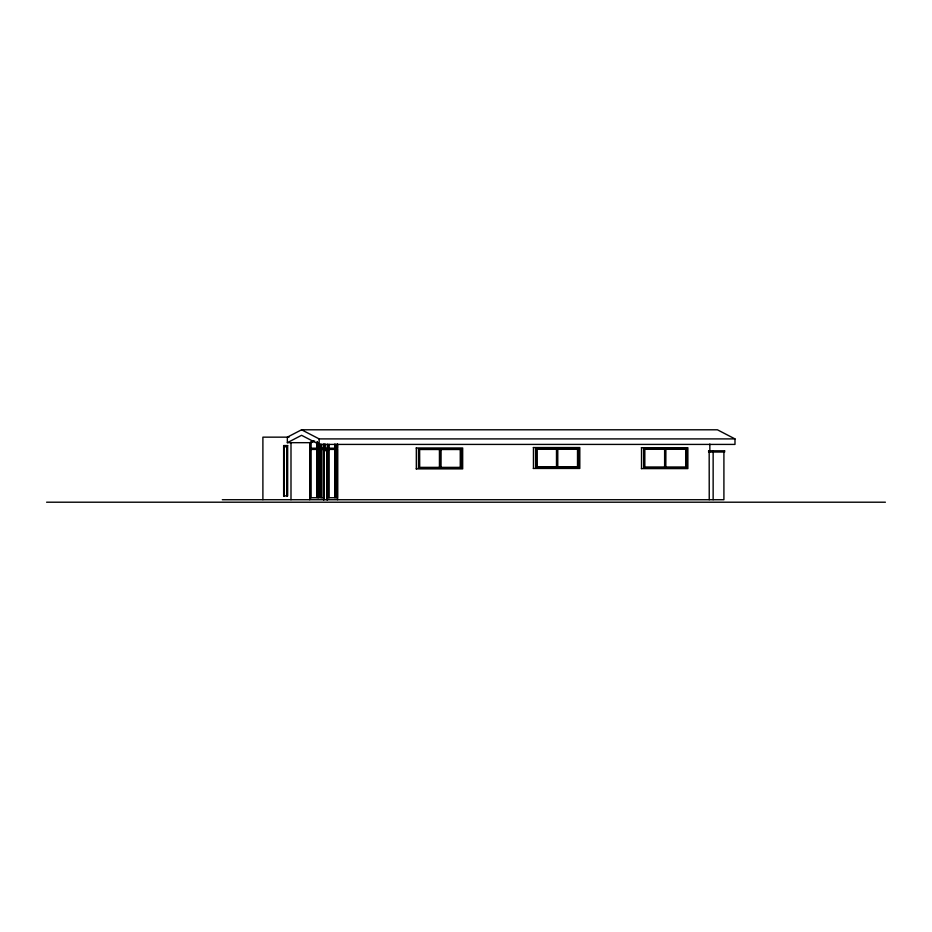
<?xml version="1.0" encoding="UTF-8"?>
<svg xmlns="http://www.w3.org/2000/svg" width="932" height="932" viewBox="0 0 932 932"><rect width="100%" height="100%" fill="white"/><g stroke="black" fill="none" stroke-linecap="round" stroke-linejoin="round"><path stroke-width="1.4" d="M287.347 442.677L301.572 435.314L319.152 444.413L734.987 444.413L734.987 438.902L717.407 429.792L301.572 429.792L287.347 437.155L287.347 442.677L309.727 442.677L313.595 440.673M317.113 441.861L317.113 448.199L309.902 448.199L309.902 442.921L313.502 441.127M309.902 442.921L314.713 441.127M289.06 437.155L262.894 437.155L262.894 499.727M301.572 429.792L319.152 438.902L734.987 438.902M533.325 447.546L579.809 447.546L579.809 468.447L533.325 468.447M641.379 447.698L687.874 447.698L687.874 468.61L641.379 468.61M416.185 447.977L462.68 447.977L462.68 468.878L416.185 468.878M327.458 448.199L320.561 448.199L320.561 444.226M418.433 448.956L461.655 448.956L461.655 467.899L418.433 467.899M536.762 449.061L556.625 449.061L556.625 466.92L536.762 466.92L536.762 449.061L536.82 466.92M557.779 449.061L577.572 449.061L577.572 466.92L557.779 466.92M664.679 449.224L644.827 449.224L644.827 467.083L664.679 467.083M665.832 449.224L685.637 449.224M439.496 449.504L419.633 449.504L419.691 467.363L439.496 467.363M440.638 449.504L460.443 449.504L460.443 467.363L440.638 467.363M665.832 467.083L685.637 467.083M323.963 497.735L320.561 497.735L320.561 449.422L327.563 449.422L327.563 499.727M222.317 499.727L723.908 499.727L723.908 452.032M46.6 502.208L885.4 502.208M713.143 452.032L713.143 499.727M712.619 450.808L712.619 452.032M709.846 444.028L709.846 450.808M709.776 450.808L709.776 452.032M709.24 499.727L709.17 450.808M685.696 448.676L685.696 467.619M665.891 448.676L665.832 467.619M664.621 448.676L664.621 467.619M641.519 447.698L641.519 468.61M577.642 448.525L577.642 467.468M557.779 448.525L557.779 467.468M556.567 448.525L556.567 467.468M533.453 447.546L533.453 468.447M460.513 448.956L460.513 467.899M439.438 448.956L439.438 467.899M418.48 448.956L418.491 467.899M416.324 447.977L416.324 468.878M337.629 444.11L337.629 499.727M337.442 444.238L337.442 448.199L334.984 448.199L334.984 444.273M336.207 444.273L336.207 448.199M336.207 449.422L336.207 497.735M334.809 444.215L334.809 448.199L327.947 448.199L327.947 444.378M329.159 444.378L329.159 448.199M329.159 449.422L329.159 497.735M327.342 444.261L327.342 448.199M327.109 449.422L327.109 499.727M326.922 499.727L326.922 450.657L323.719 450.657L323.719 499.727M325.245 444.121L325.245 448.199M324.033 444.121L324.033 448.199M323.998 450.867L323.998 499.727M323.847 444.121L323.847 448.199M323.847 449.422L323.847 497.735M323.544 449.422L323.544 499.727M321.773 444.226L321.773 448.199M321.773 449.422L321.773 497.735M319.932 444.343L319.932 448.199L317.288 448.199L317.288 441.803M319.152 438.902L319.152 444.413M318.499 443.084L318.499 448.199M318.499 449.422L318.499 497.735M311.113 442.921L311.113 448.199M311.113 449.422L311.113 497.735M309.727 442.677L309.727 499.727M290.994 442.677L290.994 499.727M287.207 445.566L287.207 495.871M287.021 495.871L287.021 446.801L283.817 446.801L283.817 495.871M284.097 445.566L284.097 495.871M287.662 445.566L283.643 445.566L283.643 495.871L287.662 495.871L287.662 445.566M578.784 448.525L535.562 448.525L535.632 467.468L578.784 467.468L578.784 448.525M686.837 448.676L643.616 448.676L643.674 467.619L686.837 467.619L686.837 448.676M317.113 449.422L309.902 449.422L309.902 497.735L317.113 497.735L317.113 449.422M319.932 449.422L317.288 449.422L317.288 497.735L319.932 497.735L319.932 449.422M334.809 449.422L327.947 449.422L327.947 497.735L334.809 497.735L334.809 449.422M337.442 449.422L334.984 449.422L334.984 497.735L337.442 497.735L337.442 449.422M724.607 450.808L708.635 450.808L708.635 452.032L724.607 452.032L724.607 450.808M440.696 467.899L440.696 448.956L440.638 467.899"/></g></svg>
